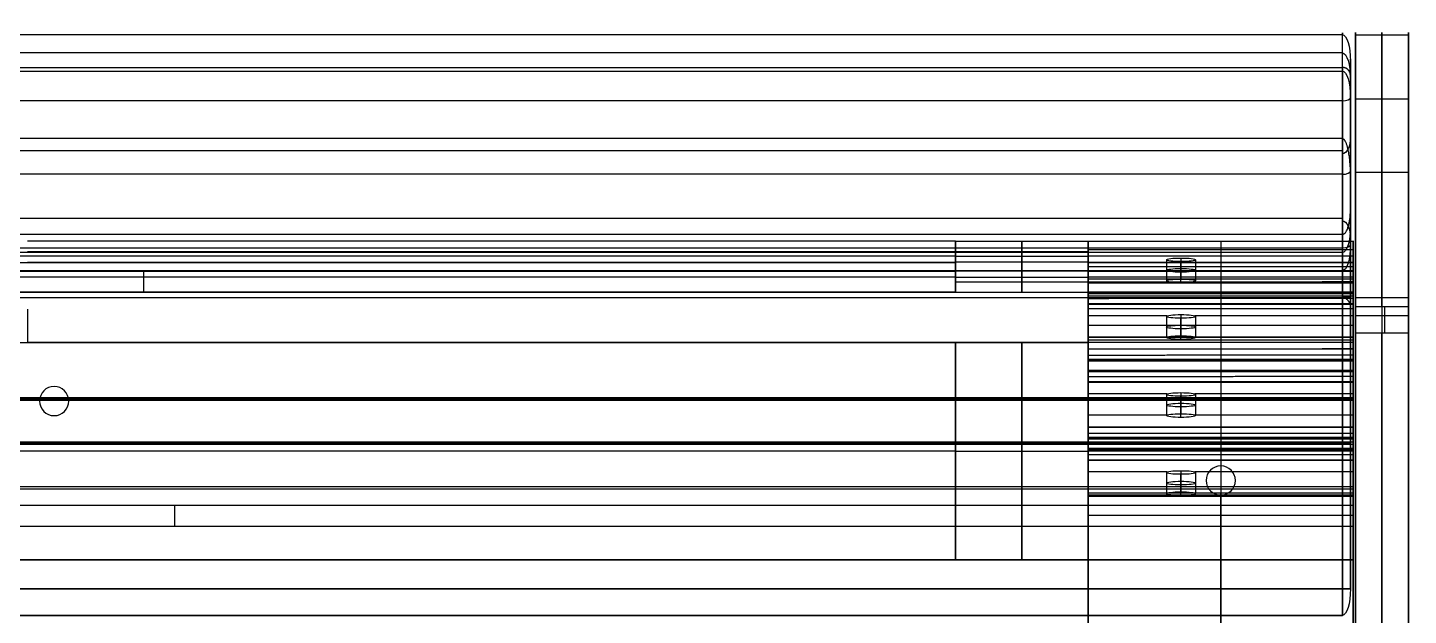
# Model space of a CAD drawing. Header units: millimetres. Extents: x -41 to 531, y -370 to 212.
# Drawn here: x 270.3 to 530.7, y 101 to 211.9 of the extents above; entities that cross this region are included whole.
import ezdxf

# ---------------------------------------------------------------- set-up
doc = ezdxf.new("R2010")
doc.units = ezdxf.units.MM
doc.header["$MEASUREMENT"] = 0
doc.layers.add('Domyślny', color=7, linetype='Continuous', true_color=0x000000)

# ---------------------------------------------------------------- blocks, each defined once
blk = doc.blocks.new('deska 2 siedziska awki Soft 02.412 SC')
at = {"layer": 'Domyślny'}
for p, q in [((5, 0), (1795, 0)), ((0, -73.03), (0, -5)), ((1800, -73.03), (1800, -5)), ((5, -32.5, -19), (1795, -32.5, -19)), ((5, -32.5, 19), (1795, -32.5, 19)), ((0, -43.46, 14), (0, -43.46, -14)), ((1800, -43.46, 14), (1800, -43.46, -14)), ((0, -58.03, 14), (0, -81.92, -8.3)), ((1800, -58.03, 14), (1800, -81.92, -8.3)), ((5, -60, -19), (1795, -60, -19)), ((5, -60, 19), (5, -90, -9)), ((5, -75, 5), (1795, -75, 5))]:
    blk.add_line(p, q, dxfattribs=at)
for centre, start, end in [((5, -5, -14), 90, 180), ((5, -5, 14), 90, 180), ((5, -5), 90, 180), ((1795, -5, 14), 360, 90), ((1795, -5), 0, 90), ((1795, -5, -14), 360, 90)]:
    blk.add_arc(centre, 5, start, end, dxfattribs=at)
at = {"layer": 'Domyślny', "extrusion": (1, 3.90799e-15, 5.32907e-15)}
blk.add_arc((-5, 14, 5), 5, 0, 90, dxfattribs=at)
at = {"layer": 'Domyślny', "extrusion": (1, 0, 0)}
for centre, radius, start, end in [((-5, 14, 1795), 5, 0, 90), ((-5, -14, 1795), 5, 270, 0), ((-60, 31, 1795), 50, 233.1301, 270)]:
    blk.add_arc(centre, radius, start, end, dxfattribs=at)
at = {"layer": 'Domyślny', "extrusion": (1, 9.59233e-15, -5.32907e-15)}
blk.add_arc((-5, -14, 5), 5, 270, 0, dxfattribs=at)
at = {"layer": 'Domyślny', "extrusion": (0, 1, 0)}
for centre, start, end in [((-5, -14, -5), 270, 360), ((-5, -14, -32.5), 270, 0), ((-5, 14, -32.5), 0, 90), ((-1795, -14, -32.5), 180, 270), ((-1795, 14, -32.5), 90, 180)]:
    blk.add_arc(centre, 5, start, end, dxfattribs=at)
at = {"layer": 'Domyślny', "extrusion": (-3.55271e-16, 1, 3.80829e-30)}
blk.add_arc((-5, 14, -5), 5, 0, 90, dxfattribs=at)
at = {"layer": 'Domyślny', "extrusion": (-7.10543e-16, 1, -3.23433e-29)}
blk.add_arc((-1795, -14, -5), 5, 180, 270, dxfattribs=at)
at = {"layer": 'Domyślny', "extrusion": (-5.32907e-16, 1, -1.77636e-16)}
blk.add_arc((-1795, 14, -5), 5, 90, 180, dxfattribs=at)
at = {"layer": 'Domyślny', "extrusion": (1, -3.01703e-15, -1.45143e-14)}
blk.add_arc((-60, 31), 45, 240.847, 270, dxfattribs=at)
at = {"layer": 'Domyślny', "extrusion": (-2.84217e-15, 1, -2.84217e-15)}
blk.add_arc((-5, -14, -60), 5, 270, 0, dxfattribs=at)
at = {"layer": 'Domyślny', "extrusion": (1, 6.91713e-15, 1.03597e-14)}
blk.add_arc((-60, 31, 5), 50, 233.1301, 270, dxfattribs=at)
at = {"layer": 'Domyślny', "extrusion": (-2.84217e-15, 1, 1.42109e-15)}
blk.add_arc((-1795, -14, -60), 5, 180, 270, dxfattribs=at)
at = {"layer": 'Domyślny', "extrusion": (1, 1.15438e-13, 4.04033e-13)}
blk.add_arc((-60, 31, 1800), 45, 240.847, 270, dxfattribs=at)
at = {"layer": 'Domyślny', "extrusion": (0, 0.731055, 0.682318)}
for centre, start, end in [((-5, 49.83, -50.7), 0, 90), ((-1795, 49.83, -50.7), 90, 180)]:
    blk.add_arc(centre, 5, start, end, dxfattribs=at)
at = {"layer": 'Domyślny'}
for points in [[(5, 0, 14), (5, 0), (5, 0, -14)], [(1795, 0, 14), (900, 0, 14), (5, 0, 14)], [(5, 0, -14), (900, 0, -14), (1795, 0, -14)], [(1795, 0, -14), (1795, 0), (1795, 0, 14)], [(0, -60, -14), (0, -32.5, -14), (0, -5, -14)], [(0, -5, 14), (0, -31.51, 14), (0, -58.03, 14)], [(0, -5, -14), (0, -5), (0, -5, 14)], [(1795, -5, -19), (900, -5, -19), (5, -5, -19)], [(5, -5, -19), (5, -32.5, -19), (5, -60, -19)], [(5, -5, 19), (900, -5, 19), (1795, -5, 19)], [(5, -60, 19), (5, -32.5, 19), (5, -5, 19)], [(1795, -60, -19), (1795, -32.5, -19), (1795, -5, -19)], [(1795, -5, 19), (1795, -32.5, 19), (1795, -60, 19)], [(1800, -5, -14), (1800, -5), (1800, -5, 14)], [(1800, -5, 14), (1800, -31.51, 14), (1800, -58.03, 14)], [(1800, -60, -14), (1800, -32.5, -14), (1800, -5, -14)], [(5, -60, 19), (900, -60, 19), (1795, -60, 19)], [(5, -90, -9), (5, -75, 5), (5, -60, 19)], [(1795, -60, 19), (1795, -75, 5), (1795, -90, -9)], [(1795, -90, -9), (900, -90, -9), (5, -90, -9)]]:
    blk.add_open_spline(points, degree=2, dxfattribs=at)
for points, knots in [([(5, -60, 19), (4.73, -60, 19), (4.46, -59.99, 18.98), (4.07, -59.97, 18.92), (3.95, -59.96, 18.89), (3.71, -59.93, 18.83), (3.59, -59.92, 18.8), (3.26, -59.88, 18.69), (3.05, -59.85, 18.61), (2.68, -59.78, 18.43), (2.51, -59.74, 18.34), (2.19, -59.66, 18.14), (2.04, -59.62, 18.03), (1.77, -59.54, 17.82), (1.65, -59.49, 17.71), (1.41, -59.4, 17.49), (1.31, -59.36, 17.37), (1.11, -59.27, 17.15), (1.02, -59.22, 17.03), (0.77, -59.08, 16.68), (0.63, -58.99, 16.44), (0.39, -58.8, 15.96), (0.3, -58.71, 15.72), (0.15, -58.51, 15.23), (0.09, -58.42, 14.98), (0.02, -58.22, 14.49), (0, -58.13, 14.25), (0, -58.03, 14)], [-3.141593, -3.141593, -3.141593, -3.141593, -3.043631, -3.043631, -2.99465, -2.99465, -2.945669, -2.945669, -2.847502, -2.847502, -2.749335, -2.749335, -2.651095, -2.651095, -2.552855, -2.552855, -2.454641, -2.454641, -2.356427, -2.356427, -2.160019, -2.160019, -1.963614, -1.963614, -1.7672, -1.7672, -1.570796, -1.570796, -1.570796, -1.570796]), ([(1795, -60, 19), (1795.27, -60, 19), (1795.54, -59.99, 18.98), (1795.93, -59.97, 18.92), (1796.05, -59.96, 18.89), (1796.29, -59.93, 18.83), (1796.41, -59.92, 18.8), (1796.74, -59.88, 18.69), (1796.95, -59.85, 18.61), (1797.32, -59.78, 18.43), (1797.49, -59.74, 18.34), (1797.81, -59.66, 18.14), (1797.96, -59.62, 18.03), (1798.23, -59.54, 17.82), (1798.35, -59.49, 17.71), (1798.59, -59.4, 17.49), (1798.69, -59.36, 17.37), (1798.89, -59.27, 17.15), (1798.98, -59.22, 17.03), (1799.23, -59.08, 16.68), (1799.37, -58.99, 16.44), (1799.61, -58.8, 15.96), (1799.7, -58.71, 15.72), (1799.85, -58.51, 15.23), (1799.91, -58.42, 14.98), (1799.98, -58.22, 14.49), (1800, -58.13, 14.25), (1800, -58.03, 14)], [0, 0, 0, 0, 0.097962, 0.097962, 0.146943, 0.146943, 0.195923, 0.195923, 0.294091, 0.294091, 0.392258, 0.392258, 0.490498, 0.490498, 0.588738, 0.588738, 0.686952, 0.686952, 0.785166, 0.785166, 0.981574, 0.981574, 1.177978, 1.177978, 1.374393, 1.374393, 1.570796, 1.570796, 1.570796, 1.570796]), ([(0, -81.92, -8.3), (0, -82.26, -8.34), (0.01, -82.6, -8.38), (0.06, -83.28, -8.46), (0.1, -83.62, -8.49), (0.21, -84.31, -8.56), (0.27, -84.65, -8.6), (0.44, -85.35, -8.66), (0.54, -85.69, -8.7), (0.73, -86.21, -8.74), (0.8, -86.39, -8.75), (0.95, -86.73, -8.78), (1.03, -86.91, -8.8), (1.2, -87.26, -8.82), (1.3, -87.43, -8.84), (1.51, -87.78, -8.86), (1.63, -87.95, -8.87), (1.82, -88.21, -8.89), (1.89, -88.3, -8.9), (2.03, -88.47, -8.91), (2.11, -88.56, -8.91), (2.27, -88.73, -8.93), (2.35, -88.82, -8.93), (2.54, -88.99, -8.94), (2.64, -89.07, -8.95), (2.85, -89.24, -8.96), (2.96, -89.33, -8.96), (3.16, -89.45, -8.97), (3.22, -89.49, -8.97), (3.37, -89.57, -8.98), (3.44, -89.61, -8.98), (3.61, -89.69, -8.98), (3.7, -89.73, -8.99), (3.89, -89.81, -8.99), (3.99, -89.84, -8.99), (4.17, -89.89, -8.99), (4.23, -89.91, -9), (4.36, -89.94, -9), (4.43, -89.95, -9), (4.58, -89.97, -9), (4.66, -89.98, -9), (4.83, -90, -9), (4.91, -90, -9), (5, -90, -9)], [-0.00001449, -0.00001449, -0.00001449, -0.00001449, 0.00128883, 0.00128883, 0.00259215, 0.00259215, 0.00389548, 0.00389548, 0.00519879, 0.00519879, 0.00585046, 0.00585046, 0.00650212, 0.00650212, 0.00715381, 0.00715381, 0.0078055, 0.0078055, 0.00813133, 0.00813133, 0.00845715, 0.00845715, 0.00878298, 0.00878298, 0.00910881, 0.00910881, 0.00943446, 0.00943446, 0.00959729, 0.00959729, 0.00976011, 0.00976011, 0.00992294, 0.00992294, 0.01008576, 0.01008576, 0.01016717, 0.01016717, 0.01024859, 0.01024859, 0.01033, 0.01033, 0.01041141, 0.01041141, 0.01041141, 0.01041141]), ([(1795, -90, -9), (1795.09, -90, -9), (1795.17, -90, -9), (1795.34, -89.98, -9), (1795.42, -89.97, -9), (1795.57, -89.95, -9), (1795.64, -89.94, -9), (1795.77, -89.91, -9), (1795.83, -89.89, -8.99), (1796.01, -89.84, -8.99), (1796.11, -89.81, -8.99), (1796.3, -89.73, -8.99), (1796.39, -89.69, -8.98), (1796.56, -89.61, -8.98), (1796.63, -89.57, -8.98), (1796.78, -89.49, -8.97), (1796.84, -89.45, -8.97), (1797.04, -89.33, -8.96), (1797.15, -89.24, -8.96), (1797.36, -89.07, -8.95), (1797.46, -88.99, -8.94), (1797.65, -88.82, -8.93), (1797.73, -88.73, -8.93), (1797.89, -88.56, -8.91), (1797.97, -88.47, -8.91), (1798.11, -88.3, -8.9), (1798.18, -88.21, -8.89), (1798.37, -87.95, -8.87), (1798.49, -87.78, -8.86), (1798.7, -87.43, -8.84), (1798.8, -87.26, -8.82), (1798.97, -86.91, -8.8), (1799.05, -86.73, -8.78), (1799.2, -86.39, -8.75), (1799.27, -86.21, -8.74), (1799.46, -85.69, -8.7), (1799.56, -85.35, -8.66), (1799.73, -84.65, -8.6), (1799.79, -84.31, -8.56), (1799.9, -83.62, -8.49), (1799.94, -83.28, -8.46), (1799.99, -82.6, -8.38), (1800, -82.26, -8.34), (1800, -81.92, -8.3)], [0, 0, 0, 0, 0.00008149, 0.00008149, 0.00016298, 0.00016298, 0.00024446, 0.00024446, 0.00032595, 0.00032595, 0.00048893, 0.00048893, 0.0006519, 0.0006519, 0.00081488, 0.00081488, 0.00097785, 0.00097785, 0.0013038, 0.0013038, 0.00162994, 0.00162994, 0.00195607, 0.00195607, 0.0022822, 0.0022822, 0.00260833, 0.00260833, 0.00326062, 0.00326062, 0.00391291, 0.00391291, 0.00456518, 0.00456518, 0.00521746, 0.00521746, 0.00652198, 0.00652198, 0.00782651, 0.00782651, 0.00913105, 0.00913105, 0.01043558, 0.01043558, 0.01043558, 0.01043558])]:
    blk.add_open_spline(points, degree=3, knots=knots, dxfattribs=at)

msp = doc.modelspace()

# ---------------------------------------------------------------- linework, layer by layer
at = {"layer": 'Domyślny'}
for p, q in [((520.67, -79.02, 37.84), (520.67, 188.2, 37.84)), ((530.67, -79.02, 37.84), (530.67, 188.2, 37.84)), ((270.29, 169.67, 210.99), (445.29, 169.67, 210.99)), ((445.29, 171.65, 210.74), (470.29, 171.65, 210.74)), ((445.29, 169.67, 210.99), (470.29, 169.67, 210.99)), ((470.29, 166.87, 214.19), (470.29, 171.49, 213.61)), ((470.29, 169.76, 216.44), (470.29, 169.08, 211.06)), ((495.29, 170.03, 216.65), (495.29, 158.85, 231.04)), ((520.29, 166.87, 214.19), (520.29, 171.49, 213.61)), ((520.29, 169.76, 216.44), (520.29, 169.08, 211.06)), ((520.29, 169.67, 210.99), (520.29, 169.63, 210.74)), ((520.29, 169.63, 210.74), (520.29, 164.01, 166)), ((445.29, 168.82, 188.25), (45.29, 168.82, 188.25)), ((445.29, 168.82, 188.25), (470.29, 168.82, 188.25)), ((470.29, 167.68, 211.24), (445.29, 167.68, 211.24)), ((520.29, 168.82, 188.25), (470.29, 168.82, 188.25)), ((470.29, 168.45, 215.42), (470.29, 157.27, 229.82)), ((485.04, 168.11, 182.62), (485.04, 164.14, 183.12)), ((487.79, 168.46, 185.35), (487.79, 164.49, 185.85)), ((487.79, 163.8, 180.39), (487.79, 167.77, 179.89)), ((490.54, 168.11, 182.62), (490.54, 164.14, 183.12)), ((495.29, 166.87, 214.19), (495.29, 155.69, 228.59)), ((520.29, 164.85, 188.75), (520.29, 168.82, 188.25)), ((445.29, 164.85, 188.75), (45.29, 164.85, 188.75)), ((470.29, 165.99, 165.75), (445.29, 165.99, 165.75)), ((445.29, 164.83, 188.5), (470.29, 164.83, 188.5)), ((470.29, 165.99, 165.75), (470.29, 161.96, 165.75)), ((470.29, 164.87, 156.82), (470.29, 160.84, 156.82)), ((520.29, 164.85, 188.75), (470.29, 164.85, 188.75)), ((520.29, 164.44, 223.84), (470.29, 164.44, 223.84)), ((470.29, 161.28, 221.39), (470.29, 164.44, 223.84)), ((495.29, 166, 165.75), (495.29, 161.97, 165.75)), ((520.29, 161.97, 165.75), (520.29, 166.01, 165.75)), ((520.29, 160.06, 222.97), (520.29, 165.67, 222.26)), ((520.29, 164.88, 156.82), (520.29, 160.85, 156.82)), ((445.29, 163.98, 165.75), (470.29, 163.98, 165.75)), ((470.29, 161.97, 165.75), (445.29, 161.97, 165.75)), ((470.29, 159.73, 147.89), (470.29, 163.76, 147.89)), ((470.29, 159.78, 147.89), (470.29, 163.76, 147.89)), ((495.29, 163.76, 147.89), (495.29, 159.73, 147.89)), ((495.29, 163.76, 147.89), (495.29, 159.78, 147.89)), ((520.29, 159.73, 147.89), (520.29, 163.76, 147.89)), ((520.29, 163.76, 147.89), (520.29, 159.78, 147.89)), ((520.29, 163.21, 225.42), (520.29, 162.51, 219.81)), ((520.29, 161.28, 221.39), (470.29, 161.28, 221.39)), ((270.29, 158.82, 231.02), (270.29, 152.53, 231.81)), ((470.29, 152.53, 231.81), (470.29, 158.82, 231.02)), ((470.29, 157.52, 98.28), (470.29, 153.53, 98.28)), ((485.04, 157.42, 97.51), (485.04, 153.44, 97.51)), ((487.79, 157.76, 100.24), (487.79, 153.78, 100.24)), ((487.79, 153.09, 94.78), (487.79, 157.08, 94.78)), ((490.54, 157.42, 97.51), (490.54, 153.44, 97.51)), ((520.29, 152.53, 231.81), (520.29, 158.82, 231.02)), ((520.29, 157.52, 98.28), (520.29, 153.53, 98.28)), ((470.29, 155.8, 233.44), (470.29, 155.25, 229.07)), ((520.29, 155.8, 233.44), (520.29, 155.25, 229.07)), ((220.29, 152.53, 234.14), (270.29, 152.53, 234.14)), ((220.29, 152.53, 230.14), (270.29, 152.53, 230.14)), ((270.29, 152.53, 232.14), (445.29, 152.53, 232.14)), ((445.29, 152.53, 234.14), (470.29, 152.53, 234.14)), ((470.29, 152.53, 230.14), (445.29, 152.53, 230.14)), ((445.29, 152.53, 232.14), (470.29, 152.53, 232.14)), ((470.29, 153.53, 234.07), (520.29, 153.53, 234.07)), ((470.29, 153.03, 230.11), (520.29, 153.03, 230.11)), ((470.29, 147.29, 48.68), (470.29, 151.28, 48.68)), ((470.29, 151.26, 48.68), (470.29, 147.23, 48.68)), ((495.29, 151.28, 48.68), (495.29, 147.29, 48.68)), ((495.29, 151.27, 48.68), (495.29, 147.24, 48.68)), ((520.29, 147.29, 48.68), (520.29, 151.28, 48.68)), ((520.29, 147.24, 48.68), (520.29, 151.28, 48.68)), ((470.29, 150.14, 39.75), (470.29, 146.11, 39.75)), ((470.29, 145, 30.82), (470.29, 149.03, 30.82)), ((470.29, 145.05, 30.82), (470.29, 149.03, 30.82)), ((495.29, 149.03, 30.82), (495.29, 145, 30.82)), ((495.29, 149.03, 30.82), (495.29, 145.05, 30.82)), ((520.29, 150.15, 39.75), (520.29, 146.12, 39.75)), ((520.29, 145, 30.82), (520.29, 149.03, 30.82)), ((520.29, 149.03, 30.82), (520.29, 145.05, 30.82)), ((520.29, 147.89, 230.14), (520.29, 116.09, 234.14)), ((275.29, 144.2, 230.14), (275.29, 144.2, 234.14)), ((272.54, 141.45, 230.14), (272.54, 141.45, 234.14)), ((278.04, 141.45, 230.14), (278.04, 141.45, 234.14)), ((470.29, 142.79, -18.79), (470.29, 138.8, -18.79)), ((470.29, 141.9, -194.05), (520.29, 141.9, -194.05)), ((485.04, 142.69, -19.57), (485.04, 138.71, -19.57)), ((487.79, 143.03, -16.84), (487.79, 139.05, -16.84)), ((487.79, 138.36, -22.29), (487.79, 142.35, -22.29)), ((490.54, 142.69, -19.57), (490.54, 138.71, -19.57)), ((520.29, 142.79, -18.79), (520.29, 138.8, -18.79)), ((520.29, 125.04, -191.93), (520.29, 141.9, -194.05)), ((275.29, 138.7, 234.14), (275.29, 138.7, 230.14)), ((275.29, 138.7, 230.14), (275.29, 138.7, 234.14)), ((470.29, 132.56, -68.4), (470.29, 136.55, -68.4)), ((470.29, 136.53, -68.4), (470.29, 132.5, -68.4)), ((470.29, 135.41, -77.33), (470.29, 131.38, -77.33)), ((495.29, 136.55, -68.4), (495.29, 132.56, -68.4)), ((495.29, 136.54, -68.4), (495.29, 132.51, -68.4)), ((520.29, 132.56, -68.4), (520.29, 136.55, -68.4)), ((520.29, 132.52, -68.4), (520.29, 136.55, -68.4)), ((520.29, 135.42, -77.33), (520.29, 131.39, -77.33)), ((470.29, 130.32, -86.26), (470.29, 134.3, -86.26)), ((470.29, 130.27, -86.26), (470.29, 134.3, -86.26)), ((520.29, 133.72, -191.01), (470.29, 133.72, -191.01)), ((520.29, 133.22, -194.98), (470.29, 133.22, -194.98)), ((495.29, 134.3, -86.26), (495.29, 130.32, -86.26)), ((495.29, 134.3, -86.26), (495.29, 130.27, -86.26)), ((520.29, 134.3, -86.26), (520.29, 130.32, -86.26)), ((520.29, 130.27, -86.26), (520.29, 134.3, -86.26)), ((520.29, 133.72, -191.01), (520.29, 133.22, -194.98)), ((445.29, 131.99, 234.14), (45.29, 131.99, 234.14)), ((445.29, 131.99, 230.14), (45.29, 131.99, 230.14)), ((445.29, 131.99, 230.14), (470.29, 131.99, 230.14)), ((445.29, 131.99, 234.14), (470.29, 131.99, 234.14)), ((520.29, 131.99, 234.14), (470.29, 131.99, 234.14)), ((520.29, 131.99, 230.14), (470.29, 131.99, 230.14)), ((520.29, 132.24, 234.14), (520.29, 131.74, 230.14)), ((470.29, 128.06, -135.87), (470.29, 124.07, -135.87)), ((485.04, 127.96, -136.64), (485.04, 123.98, -136.64)), ((487.79, 128.3, -133.91), (487.79, 124.32, -133.91)), ((487.79, 123.63, -139.37), (487.79, 127.62, -139.37)), ((490.54, 127.96, -136.64), (490.54, 123.98, -136.64)), ((495.29, 129.2, 230.14), (495.29, 129.2, 234.14)), ((495.29, 129.2, 230.14), (495.29, 129.2, 234.14)), ((495.29, 129.2, 230.14), (495.29, 129.2, 234.14)), ((520.29, 128.06, -135.87), (520.29, 124.07, -135.87)), ((492.54, 126.45, 230.14), (492.54, 126.45, 234.14)), ((498.04, 126.45, 230.14), (498.04, 126.45, 234.14)), ((520.29, 125.29, -189.95), (520.29, 118.41, -189.08)), ((520.29, 124.07, -135.89), (470.29, 124.07, -135.89)), ((470.29, 123.76, -138.39), (520.29, 123.76, -138.39)), ((520.29, 123.44, -140.89), (470.29, 123.44, -140.89)), ((495.29, 123.7, 234.14), (495.29, 123.7, 230.14)), ((470.29, 117.83, -185.48), (470.29, 121.82, -185.48)), ((495.29, 121.82, -185.48), (495.29, 117.83, -185.48)), ((520.29, 117.83, -185.48), (520.29, 121.82, -185.48)), ((520.29, 121.82, -185.48), (520.29, 120.95, -192.35)), ((445.29, 111.45, 232.14), (45.29, 111.45, 232.14)), ((470.29, 111.45, 230.14), (445.29, 111.45, 230.14)), ((470.29, 111.45, 234.14), (445.29, 111.45, 234.14)), ((445.29, 111.45, 232.14), (470.29, 111.45, 232.14)), ((520.29, 111.45, 232.14), (470.29, 111.45, 232.14))]:
    msp.add_line(p, q, dxfattribs=at)
at = {"layer": 'Domyślny', "extrusion": (1, 1.67167e-07, -2.1068e-13)}
msp.add_arc((163.71, 211.74, 470.29), 8, 352.8291, 37.8291, dxfattribs=at)
at = {"layer": 'Domyślny', "extrusion": (1, 1.67168e-07, 0)}
for centre, radius, start, end in [((163.71, 211.74, 495.29), 8, 352.8291, 37.8291), ((163.71, 211.74, 495.29), 4, 352.8291, 37.8291), ((152.53, 226.14, 470.29), 8, 37.8291, 90), ((152.53, 226.14, 495.29), 8, 37.8291, 90), ((152.53, 226.14, 520.29), 8, 37.8291, 90), ((152.53, 226.14, 495.29), 4, 37.8291, 90), ((125.78, -185.98, 520.29), 4, 172.8291, 262.8291)]:
    msp.add_arc(centre, radius, start, end, dxfattribs=at)
at = {"layer": 'Domyślny', "extrusion": (1, 1.67168e-07, 3.97047e-23)}
for radius in [8, 4]:
    msp.add_arc((163.71, 211.74, 520.29), radius, 352.8291, 37.8291, dxfattribs=at)
at = {"layer": 'Domyślny', "extrusion": (1, 1.67168e-07, 7.35484e-14)}
msp.add_arc((163.71, 211.74, 470.29), 4, 352.8291, 37.8291, dxfattribs=at)
at = {"layer": 'Domyślny', "extrusion": (-1.6586e-07, 0.992178, -0.124829)}
for centre, start, end in [((-487.79, 202.18, 144), 270, 90), ((-487.79, 202.18, 144), 90, 270), ((-487.79, 202.18, 142), 270, 90), ((-487.79, 202.18, 140), 270, 90), ((-487.79, 202.18, 142), 90, 270), ((-487.79, 202.18, 140), 90, 270), ((-487.79, 116.4, 144.02), 270, 90), ((-487.79, 116.4, 144.02), 90, 270), ((-487.79, 116.15, 142.04), 270, 90), ((-487.79, 115.9, 140.06), 270, 90), ((-487.79, 116.15, 142.04), 90, 270), ((-487.79, 115.9, 140.06), 90, 270), ((-487.79, -1.6, 144.02), 270, 90), ((-487.79, -1.85, 142.04), 270, 90), ((-487.79, -1.6, 144.02), 90, 270), ((-487.79, -1.85, 142.04), 90, 270), ((-487.79, -2.1, 140.06), 270, 90), ((-487.79, -2.1, 140.06), 90, 270), ((-487.79, -119.6, 144.02), 270, 90), ((-487.79, -119.6, 144.02), 90, 270), ((-487.79, -119.85, 142.04), 270, 90), ((-487.79, -119.85, 142.04), 90, 270), ((-487.79, -120.1, 140.06), 270, 90), ((-487.79, -120.1, 140.06), 90, 270)]:
    msp.add_arc(centre, 2.75, start, end, dxfattribs=at)
at = {"layer": 'Domyślny', "extrusion": (1, 1.6718e-07, 2.34688e-11)}
msp.add_arc((169.96, 165.25, 445.29), 8, 172.8291, 176.4216, dxfattribs=at)
at = {"layer": 'Domyślny', "extrusion": (1, 1.67213e-07, 1.9466e-11)}
msp.add_arc((169.96, 165.25, 470.29), 8, 172.8291, 176.4216, dxfattribs=at)
at = {"layer": 'Domyślny', "extrusion": (1, 1.67175e-07, -8.94062e-13)}
msp.add_arc((169.96, 165.25, 520.29), 8, 172.8291, 176.4216, dxfattribs=at)
at = {"layer": 'Domyślny', "extrusion": (1, 1.67168e-07, 7.38964e-13)}
msp.add_arc((152.53, 226.14, 470.29), 4, 37.8291, 90, dxfattribs=at)
at = {"layer": 'Domyślny', "extrusion": (1, 1.67168e-07, -2.11374e-19)}
msp.add_arc((152.53, 226.14, 520.29), 4, 37.8291, 90, dxfattribs=at)
at = {"layer": 'Domyślny'}
for centre, start, end in [((275.29, 141.45, 230.14), 90, 270), ((275.29, 141.45, 234.14), 90, 270), ((275.29, 141.45, 232.14), 90, 270), ((275.29, 141.45, 230.14), 270, 90), ((275.29, 141.45, 234.14), 270, 90), ((275.29, 141.45, 232.14), 270, 90), ((495.29, 126.45, 230.14), 90, 270), ((495.29, 126.45, 234.14), 90, 270), ((495.29, 126.45, 232.14), 90, 270), ((495.29, 126.45, 230.14), 270, 90), ((495.29, 126.45, 234.14), 270, 90), ((495.29, 126.45, 232.14), 270, 90)]:
    msp.add_arc(centre, 2.75, start, end, dxfattribs=at)
at = {"layer": 'Domyślny', "extrusion": (1, 1.67223e-07, 4.32179e-11)}
msp.add_arc((125.78, -185.98, 470.29), 4, 172.8291, 262.8291, dxfattribs=at)
at = {"layer": 'Domyślny', "extrusion": (1, 1.67195e-07, 2.16235e-11)}
msp.add_arc((125.78, -185.98, 470.29), 8, 176.4216, 262.8291, dxfattribs=at)
at = {"layer": 'Domyślny', "extrusion": (1, 1.67168e-07, 1.65436e-24)}
msp.add_arc((125.78, -185.98, 520.29), 8, 176.4216, 262.8291, dxfattribs=at)
at = {"layer": 'Domyślny'}
for points in [[(520.67, 210.6, 215.9), (520.67, 213.42, 238.29), (520.67, 198.49, 255.21), (520.67, 183.56, 272.14), (520.67, 160.99, 272.14)], [(525.67, 210.6, 215.9), (525.67, 213.42, 238.29), (525.67, 198.49, 255.21), (525.67, 183.56, 272.14), (525.67, 160.99, 272.14)], [(530.67, 210.6, 215.9), (530.67, 213.42, 238.29), (530.67, 198.49, 255.21), (530.67, 183.56, 272.14), (530.67, 160.99, 272.14)]]:
    msp.add_rational_spline(points, [1, 0.911455510043, 1, 0.911455510043, 1], degree=2, knots=[-1674.581219, -1674.581219, -1674.581219, -1632.182413, -1632.182413, -1589.783607, -1589.783607, -1589.783607], dxfattribs=at)
for points, degree in [([(520.67, 210.6, 215.9), (525.67, 210.6, 215.9), (530.67, 210.6, 215.9)], 2), ([(520.67, 159.27, -192.08), (520.67, 184.93, 11.91), (520.67, 210.6, 215.9)], 2), ([(525.67, 159.27, -192.08), (525.67, 184.93, 11.91), (525.67, 210.6, 215.9)], 2), ([(530.67, 159.27, -192.08), (530.67, 184.93, 11.91), (530.67, 210.6, 215.9)], 2), ([(520.67, 198.49, 255.21), (525.67, 198.49, 255.21), (530.67, 198.49, 255.21)], 2), ([(520.67, 184.66, 9.72), (525.67, 184.66, 9.72), (530.67, 184.66, 9.72)], 2), ([(445.29, 171.65, 210.74), (357.79, 171.65, 210.74), (270.29, 171.65, 210.74)], 2), ([(445.29, 171.65, 210.74), (357.79, 171.65, 210.74), (270.29, 171.65, 210.74)], 2), ([(445.29, 171.65, 210.74), (445.29, 169.67, 210.99), (445.29, 167.68, 211.24)], 2), ([(445.29, 167.62, 210.74), (445.29, 168.96, 210.74), (445.29, 170.31, 210.74), (445.29, 171.65, 210.74)], 3), ([(445.29, 171.65, 210.74), (445.29, 168.82, 188.25), (445.29, 165.99, 165.75)], 2), ([(445.29, 167.62, 210.74), (445.29, 168.96, 210.74), (445.29, 170.31, 210.74), (445.29, 171.65, 210.74)], 3), ([(445.29, 171.65, 210.74), (445.29, 169.67, 210.99), (445.29, 167.68, 211.24)], 2), ([(445.29, 165.99, 165.75), (445.29, 168.82, 188.25), (445.29, 171.65, 210.74)], 2), ([(445.29, 169.67, 210.99), (445.29, 166.82, 188.37), (445.29, 163.98, 165.75)], 2), ([(457.79, 167.68, 211.24), (457.79, 169.67, 210.99), (457.79, 171.65, 210.74)], 2), ([(457.79, 171.65, 210.74), (457.79, 168.82, 188.25), (457.79, 165.99, 165.75)], 2), ([(470.29, 171.65, 210.74), (495.29, 171.65, 210.74), (520.29, 171.65, 210.74)], 2), ([(470.29, 171.65, 210.74), (470.29, 169.67, 210.99), (470.29, 167.68, 211.24)], 2), ([(470.29, 167.62, 210.74), (470.29, 168.96, 210.74), (470.29, 170.31, 210.74), (470.29, 171.65, 210.74)], 3), ([(470.29, 171.65, 210.74), (495.29, 171.65, 210.74), (520.29, 171.65, 210.74)], 2), ([(470.29, 171.65, 210.74), (470.29, 168.82, 188.25), (470.29, 165.99, 165.75)], 2), ([(470.29, 167.62, 210.74), (470.29, 168.96, 210.74), (470.29, 170.31, 210.74), (470.29, 171.65, 210.74)], 3), ([(470.29, 171.65, 210.74), (470.29, 169.67, 210.99), (470.29, 167.68, 211.24)], 2), ([(470.29, 165.99, 165.75), (470.29, 168.82, 188.25), (470.29, 171.65, 210.74)], 2), ([(470.29, 170.03, 216.65), (495.29, 170.03, 216.65), (520.29, 170.03, 216.65)], 2), ([(470.29, 170.03, 216.65), (470.29, 168.45, 215.42), (470.29, 166.87, 214.19)], 2), ([(470.29, 170.03, 216.65), (470.29, 164.44, 223.84), (470.29, 158.85, 231.04)], 2), ([(470.29, 169.67, 210.99), (470.29, 166.82, 188.37), (470.29, 163.98, 165.75)], 2), ([(520.29, 171.65, 210.74), (520.29, 169.67, 210.99), (520.29, 167.68, 211.24)], 2), ([(520.29, 167.62, 210.74), (520.29, 168.96, 210.74), (520.29, 170.31, 210.74), (520.29, 171.65, 210.74)], 3), ([(520.29, 171.65, 210.74), (520.29, 168.82, 188.25), (520.29, 165.99, 165.75)], 2), ([(520.29, 167.62, 210.74), (520.29, 168.96, 210.74), (520.29, 170.31, 210.74), (520.29, 171.65, 210.74)], 3), ([(520.29, 170.03, 216.65), (520.29, 164.44, 223.84), (520.29, 158.85, 231.04)], 2), ([(520.29, 170.03, 216.65), (520.29, 168.45, 215.42), (520.29, 166.87, 214.19)], 2), ([(45.29, 167.62, 210.74), (245.29, 167.62, 210.74), (445.29, 167.62, 210.74)], 2), ([(45.29, 167.62, 210.74), (245.29, 167.62, 210.74), (445.29, 167.62, 210.74)], 2), ([(270.29, 167.68, 211.24), (357.79, 167.68, 211.24), (445.29, 167.68, 211.24)], 2), ([(445.29, 168.82, 188.25), (445.29, 166.82, 188.37), (445.29, 164.83, 188.5)], 2), ([(445.29, 167.68, 211.24), (445.29, 167.65, 210.99), (445.29, 167.62, 210.74)], 2), ([(445.29, 167.68, 211.24), (445.29, 164.83, 188.5), (445.29, 161.97, 165.75)], 2), ([(445.29, 167.62, 210.74), (445.29, 164.82, 188.5), (445.29, 162.02, 166.25)], 2), ([(457.79, 161.97, 165.75), (457.79, 164.83, 188.5), (457.79, 167.68, 211.24)], 2), ([(470.29, 168.82, 188.25), (470.29, 166.82, 188.37), (470.29, 164.83, 188.5)], 2), ([(470.29, 167.68, 211.24), (495.29, 167.68, 211.24), (520.29, 167.68, 211.24)], 2), ([(470.29, 167.68, 211.24), (470.29, 167.65, 210.99), (470.29, 167.62, 210.74)], 2), ([(470.29, 167.68, 211.24), (470.29, 164.83, 188.5), (470.29, 161.97, 165.75)], 2), ([(470.29, 167.62, 210.74), (495.29, 167.62, 210.74), (520.29, 167.62, 210.74)], 2), ([(470.29, 167.62, 210.74), (495.29, 167.62, 210.74), (520.29, 167.62, 210.74)], 2), ([(470.29, 167.62, 210.74), (470.29, 164.82, 188.5), (470.29, 162.02, 166.25)], 2), ([(470.29, 166.87, 214.19), (495.29, 166.87, 214.19), (520.29, 166.87, 214.19)], 2), ([(470.29, 166.87, 214.19), (470.29, 161.28, 221.39), (470.29, 155.69, 228.59)], 2), ([(520.29, 167.68, 211.24), (520.29, 167.65, 210.99), (520.29, 167.62, 210.74)], 2), ([(520.29, 167.62, 210.74), (520.29, 164.82, 188.5), (520.29, 162.02, 166.25)], 2), ([(520.29, 166.87, 214.19), (520.29, 161.28, 221.39), (520.29, 155.69, 228.59)], 2), ([(45.29, 165.99, 165.75), (245.29, 165.99, 165.75), (445.29, 165.99, 165.75)], 2), ([(292.14, 165.99, 165.75), (292.14, 163.98, 165.75), (292.14, 161.97, 165.75)], 2), ([(445.29, 161.97, 165.75), (445.29, 163.31, 165.75), (445.29, 164.65, 165.75), (445.29, 165.99, 165.75)], 3), ([(445.29, 161.97, 165.75), (445.29, 163.98, 165.75), (445.29, 165.99, 165.75)], 2), ([(457.79, 165.99, 165.75), (457.79, 163.98, 165.75), (457.79, 161.97, 165.75)], 2), ([(520.29, 166.01, 165.75), (495.29, 166, 165.75), (470.29, 165.99, 165.75)], 2), ([(470.29, 165.99, 165.75), (495.29, 165.99, 165.75), (520.29, 165.99, 165.75)], 2), ([(470.29, 161.97, 165.75), (470.29, 163.31, 165.75), (470.29, 164.65, 165.75), (470.29, 165.99, 165.75)], 3), ([(470.29, 165.99, 165.75), (470.29, 164.87, 156.82), (470.29, 163.76, 147.89)], 2), ([(470.29, 161.97, 165.75), (470.29, 163.98, 165.75), (470.29, 165.99, 165.75)], 2), ([(470.29, 164.87, 156.82), (495.29, 164.88, 156.82), (520.29, 164.88, 156.82)], 2), ([(495.29, 166, 165.75), (495.29, 164.88, 156.82), (495.29, 163.76, 147.89)], 2), ([(520.29, 163.76, 147.89), (520.29, 164.88, 156.82), (520.29, 166.01, 165.75)], 2), ([(520.29, 165.99, 165.75), (520.29, 164.01, 166), (520.29, 162.02, 166.25)], 2), ([(520.29, 165.99, 165.75), (520.29, 164.65, 165.75), (520.29, 163.31, 165.75), (520.29, 161.97, 165.75)], 3), ([(445.29, 162.02, 166.25), (245.29, 162.02, 166.25), (45.29, 162.02, 166.25)], 2), ([(445.29, 161.97, 165.75), (245.29, 161.97, 165.75), (45.29, 161.97, 165.75)], 2), ([(470.29, 163.97, 165.75), (495.29, 163.98, 165.75), (520.29, 163.99, 165.75)], 2), ([(470.29, 161.74, 147.89), (470.29, 162.86, 156.82), (470.29, 163.97, 165.75)], 2), ([(470.29, 163.76, 147.89), (495.29, 163.76, 147.89), (520.29, 163.76, 147.89)], 2), ([(520.29, 163.76, 147.89), (495.29, 163.76, 147.89), (470.29, 163.76, 147.89)], 2), ([(470.29, 163.76, 147.89), (470.29, 157.52, 98.28), (470.29, 151.28, 48.68)], 2), ([(520.29, 162.02, 166.25), (495.29, 162.02, 166.25), (470.29, 162.02, 166.25)], 2), ([(520.29, 161.97, 165.75), (495.29, 161.97, 165.75), (470.29, 161.97, 165.75)], 2), ([(520.29, 161.97, 165.75), (495.29, 161.97, 165.75), (470.29, 161.96, 165.75)], 2), ([(470.29, 161.96, 165.75), (470.29, 160.84, 156.82), (470.29, 159.73, 147.89)], 2), ([(470.29, 161.77, 147.89), (495.29, 161.77, 147.89), (520.29, 161.77, 147.89)], 2), ([(470.29, 149.28, 48.68), (470.29, 155.53, 98.28), (470.29, 161.77, 147.89)], 2), ([(520.29, 161.74, 147.89), (495.29, 161.74, 147.89), (470.29, 161.74, 147.89)], 2), ([(495.29, 163.76, 147.89), (495.29, 157.52, 98.28), (495.29, 151.28, 48.68)], 2), ([(495.29, 161.97, 165.75), (495.29, 160.85, 156.82), (495.29, 159.73, 147.89)], 2), ([(520.29, 163.99, 165.75), (520.29, 162.87, 156.82), (520.29, 161.74, 147.89)], 2), ([(520.29, 151.28, 48.68), (520.29, 157.52, 98.28), (520.29, 163.76, 147.89)], 2), ([(520.29, 159.73, 147.89), (520.29, 160.85, 156.82), (520.29, 161.97, 165.75)], 2), ([(520.29, 161.77, 147.89), (520.29, 155.53, 98.28), (520.29, 149.28, 48.68)], 2), ([(470.29, 160.84, 156.82), (495.29, 160.85, 156.82), (520.29, 160.85, 156.82)], 2), ([(520.29, 159.78, 147.89), (495.29, 159.78, 147.89), (470.29, 159.78, 147.89)], 2), ([(470.29, 159.78, 147.89), (470.29, 153.53, 98.28), (470.29, 147.29, 48.68)], 2), ([(470.29, 159.73, 147.89), (495.29, 159.73, 147.89), (520.29, 159.73, 147.89)], 2), ([(520.29, 158.85, 231.04), (495.29, 158.85, 231.04), (470.29, 158.85, 231.04)], 2), ([(470.29, 155.69, 228.59), (470.29, 157.27, 229.82), (470.29, 158.85, 231.04)], 2), ([(495.29, 159.78, 147.89), (495.29, 153.53, 98.28), (495.29, 147.29, 48.68)], 2), ([(520.29, 147.29, 48.68), (520.29, 153.53, 98.28), (520.29, 159.78, 147.89)], 2), ([(520.29, 155.69, 228.59), (520.29, 157.27, 229.82), (520.29, 158.85, 231.04)], 2), ([(520.67, 160.99, 272.14), (525.67, 160.99, 272.14), (530.67, 160.99, 272.14)], 2), ([(520.67, 160.99, 272.14), (520.67, 40.99, 272.14), (520.67, -79.02, 272.14)], 2), ([(520.67, 159.27, -192.08), (525.67, 159.27, -192.08), (530.67, 159.27, -192.08)], 2), ([(525.67, 160.99, 272.14), (525.67, 40.99, 272.14), (525.67, -79.02, 272.14)], 2), ([(530.67, 160.99, 272.14), (530.67, 40.99, 272.14), (530.67, -79.02, 272.14)], 2), ([(485.15, 157.52, 98.28), (477.72, 157.52, 98.28), (470.29, 157.52, 98.28)], 2), ([(520.29, 157.52, 98.28), (505.36, 157.52, 98.28), (490.43, 157.52, 98.28)], 2), ([(520.67, 157.62, -195.21), (525.67, 157.62, -195.21), (530.67, 157.62, -195.21)], 2), ([(520.29, 155.69, 228.59), (495.29, 155.69, 228.59), (470.29, 155.69, 228.59)], 2), ([(520.67, 154.31, -196.46), (525.67, 154.31, -196.46), (530.67, 154.31, -196.46)], 2), ([(520.67, -79.02, -196.46), (520.67, 37.65, -196.46), (520.67, 154.31, -196.46)], 2), ([(525.67, -79.02, -196.46), (525.67, 37.65, -196.46), (525.67, 154.31, -196.46)], 2), ([(530.67, -79.02, -196.46), (530.67, 37.65, -196.46), (530.67, 154.31, -196.46)], 2), ([(270.29, 152.53, 230.14), (270.29, 152.53, 232.14), (270.29, 152.53, 234.14)], 2), ([(445.29, 152.53, 234.14), (357.79, 152.53, 234.14), (270.29, 152.53, 234.14)], 2), ([(445.29, 152.53, 230.14), (357.79, 152.53, 230.14), (270.29, 152.53, 230.14)], 2), ([(445.29, 152.53, 234.14), (445.29, 152.53, 232.14), (445.29, 152.53, 230.14)], 2), ([(445.29, 111.45, 234.14), (445.29, 131.99, 234.14), (445.29, 152.53, 234.14)], 2), ([(445.29, 111.45, 230.14), (445.29, 131.99, 230.14), (445.29, 152.53, 230.14)], 2), ([(445.29, 152.53, 234.14), (445.29, 152.53, 232.14), (445.29, 152.53, 230.14)], 2), ([(445.29, 152.53, 230.14), (445.29, 131.99, 230.14), (445.29, 111.45, 230.14)], 2), ([(445.29, 111.45, 234.14), (445.29, 131.99, 234.14), (445.29, 152.53, 234.14)], 2), ([(445.29, 152.53, 232.14), (445.29, 131.99, 232.14), (445.29, 111.45, 232.14)], 2), ([(457.79, 152.53, 230.14), (457.79, 152.53, 232.14), (457.79, 152.53, 234.14)], 2), ([(457.79, 111.45, 230.14), (457.79, 131.99, 230.14), (457.79, 152.53, 230.14)], 2), ([(457.79, 152.53, 234.14), (457.79, 131.99, 234.14), (457.79, 111.45, 234.14)], 2), ([(485.15, 153.53, 98.28), (477.72, 153.53, 98.28), (470.29, 153.53, 98.28)], 2), ([(520.29, 152.53, 234.14), (495.29, 152.53, 234.14), (470.29, 152.53, 234.14)], 2), ([(520.29, 152.53, 230.14), (495.29, 152.53, 230.14), (470.29, 152.53, 230.14)], 2), ([(470.29, 152.53, 234.14), (470.29, 152.53, 232.14), (470.29, 152.53, 230.14)], 2), ([(470.29, 111.45, 234.14), (470.29, 131.99, 234.14), (470.29, 152.53, 234.14)], 2), ([(470.29, 111.45, 230.14), (470.29, 131.99, 230.14), (470.29, 152.53, 230.14)], 2), ([(470.29, 152.53, 234.14), (470.29, 152.53, 232.14), (470.29, 152.53, 230.14)], 2), ([(470.29, 152.53, 230.14), (470.29, 131.99, 230.14), (470.29, 111.45, 230.14)], 2), ([(470.29, 111.45, 234.14), (470.29, 131.99, 234.14), (470.29, 152.53, 234.14)], 2), ([(470.29, 152.53, 232.14), (470.29, 131.99, 232.14), (470.29, 111.45, 232.14)], 2), ([(470.29, 151.28, 48.68), (495.29, 151.28, 48.68), (520.29, 151.28, 48.68)], 2), ([(520.29, 151.28, 48.68), (495.29, 151.27, 48.68), (470.29, 151.26, 48.68)], 2), ([(470.29, 151.26, 48.68), (470.29, 150.14, 39.75), (470.29, 149.03, 30.82)], 2), ([(520.29, 153.53, 98.28), (505.36, 153.53, 98.28), (490.43, 153.53, 98.28)], 2), ([(495.29, 151.27, 48.68), (495.29, 150.15, 39.75), (495.29, 149.03, 30.82)], 2), ([(520.29, 111.45, 234.14), (520.29, 131.99, 234.14), (520.29, 152.53, 234.14)], 2), ([(520.29, 111.45, 230.14), (520.29, 131.99, 230.14), (520.29, 152.53, 230.14)], 2), ([(520.29, 152.53, 230.14), (520.29, 152.53, 232.14), (520.29, 152.53, 234.14)], 2), ([(520.29, 149.03, 30.82), (520.29, 150.15, 39.75), (520.29, 151.28, 48.68)], 2), ([(470.29, 150.14, 39.75), (495.29, 150.15, 39.75), (520.29, 150.15, 39.75)], 2), ([(520.29, 149.28, 48.68), (495.29, 149.28, 48.68), (470.29, 149.28, 48.68)], 2), ([(470.29, 149.24, 48.68), (495.29, 149.25, 48.68), (520.29, 149.26, 48.68)], 2), ([(470.29, 147.01, 30.82), (470.29, 148.13, 39.75), (470.29, 149.24, 48.68)], 2), ([(470.29, 149.03, 30.82), (495.29, 149.03, 30.82), (520.29, 149.03, 30.82)], 2), ([(520.29, 149.03, 30.82), (495.29, 149.03, 30.82), (470.29, 149.03, 30.82)], 2), ([(470.29, 149.03, 30.82), (470.29, 142.79, -18.79), (470.29, 136.55, -68.4)], 2), ([(495.29, 149.03, 30.82), (495.29, 142.79, -18.79), (495.29, 136.55, -68.4)], 2), ([(520.29, 149.26, 48.68), (520.29, 148.14, 39.75), (520.29, 147.01, 30.82)], 2), ([(520.29, 136.55, -68.4), (520.29, 142.79, -18.79), (520.29, 149.03, 30.82)], 2), ([(470.29, 147.29, 48.68), (495.29, 147.29, 48.68), (520.29, 147.29, 48.68)], 2), ([(520.29, 147.24, 48.68), (495.29, 147.24, 48.68), (470.29, 147.23, 48.68)], 2), ([(470.29, 147.23, 48.68), (470.29, 146.11, 39.75), (470.29, 145, 30.82)], 2), ([(470.29, 147.04, 30.82), (495.29, 147.04, 30.82), (520.29, 147.04, 30.82)], 2), ([(470.29, 134.55, -68.4), (470.29, 140.8, -18.79), (470.29, 147.04, 30.82)], 2), ([(520.29, 147.01, 30.82), (495.29, 147.01, 30.82), (470.29, 147.01, 30.82)], 2), ([(470.29, 146.11, 39.75), (495.29, 146.12, 39.75), (520.29, 146.12, 39.75)], 2), ([(495.29, 147.24, 48.68), (495.29, 146.12, 39.75), (495.29, 145, 30.82)], 2), ([(520.29, 145, 30.82), (520.29, 146.12, 39.75), (520.29, 147.24, 48.68)], 2), ([(520.29, 147.04, 30.82), (520.29, 140.8, -18.79), (520.29, 134.55, -68.4)], 2), ([(520.29, 145.05, 30.82), (495.29, 145.05, 30.82), (470.29, 145.05, 30.82)], 2), ([(470.29, 145.05, 30.82), (470.29, 138.8, -18.79), (470.29, 132.56, -68.4)], 2), ([(470.29, 145, 30.82), (495.29, 145, 30.82), (520.29, 145, 30.82)], 2), ([(495.29, 145.05, 30.82), (495.29, 138.8, -18.79), (495.29, 132.56, -68.4)], 2), ([(520.29, 132.56, -68.4), (520.29, 138.8, -18.79), (520.29, 145.05, 30.82)], 2), ([(20.29, 142.15, -192.07), (245.29, 142.15, -192.07), (470.29, 142.15, -192.07)], 2), ([(20.29, 141.9, -194.05), (245.29, 141.9, -194.05), (470.29, 141.9, -194.05)], 2), ([(20.29, 141.65, -196.04), (245.29, 141.65, -196.04), (470.29, 141.65, -196.04)], 2), ([(485.15, 142.79, -18.79), (477.72, 142.79, -18.79), (470.29, 142.79, -18.79)], 2), ([(470.29, 141.65, -196.04), (470.29, 141.9, -194.05), (470.29, 142.15, -192.07)], 2), ([(470.29, 142.15, -192.07), (495.29, 142.15, -192.07), (520.29, 142.15, -192.07)], 2), ([(470.29, 142.15, -192.07), (470.29, 133.72, -191.01), (470.29, 125.29, -189.95)], 2), ([(470.29, 142.15, -192.07), (470.29, 133.72, -191.01), (470.29, 125.29, -189.95)], 2), ([(470.29, 141.65, -196.04), (470.29, 141.9, -194.05), (470.29, 142.15, -192.07)], 2), ([(470.29, 141.65, -196.04), (495.29, 141.65, -196.04), (520.29, 141.65, -196.04)], 2), ([(470.29, 141.65, -196.04), (470.29, 133.22, -194.98), (470.29, 124.79, -193.92)], 2), ([(470.29, 141.65, -196.04), (470.29, 133.22, -194.98), (470.29, 124.79, -193.92)], 2), ([(520.29, 142.79, -18.79), (505.36, 142.79, -18.79), (490.43, 142.79, -18.79)], 2), ([(520.29, 142.15, -192.07), (520.29, 133.72, -191.01), (520.29, 125.29, -189.95)], 2), ([(520.29, 141.65, -196.04), (520.29, 141.9, -194.05), (520.29, 142.15, -192.07)], 2), ([(520.29, 141.65, -196.04), (520.29, 133.22, -194.98), (520.29, 124.79, -193.92)], 2), ([(485.15, 138.8, -18.79), (477.72, 138.8, -18.79), (470.29, 138.8, -18.79)], 2), ([(520.29, 138.8, -18.79), (505.36, 138.8, -18.79), (490.43, 138.8, -18.79)], 2), ([(470.29, 136.55, -68.4), (495.29, 136.55, -68.4), (520.29, 136.55, -68.4)], 2), ([(520.29, 136.55, -68.4), (495.29, 136.54, -68.4), (470.29, 136.53, -68.4)], 2), ([(470.29, 136.53, -68.4), (470.29, 135.41, -77.33), (470.29, 134.3, -86.26)], 2), ([(470.29, 135.41, -77.33), (495.29, 135.42, -77.33), (520.29, 135.42, -77.33)], 2), ([(495.29, 136.54, -68.4), (495.29, 135.42, -77.33), (495.29, 134.3, -86.26)], 2), ([(520.29, 134.3, -86.26), (520.29, 135.42, -77.33), (520.29, 136.55, -68.4)], 2), ([(470.29, 133.72, -191.01), (245.29, 133.72, -191.01), (20.29, 133.72, -191.01)], 2), ([(470.29, 133.22, -194.98), (245.29, 133.22, -194.98), (20.29, 133.22, -194.98)], 2), ([(520.29, 134.55, -68.4), (495.29, 134.55, -68.4), (470.29, 134.55, -68.4)], 2), ([(470.29, 134.51, -68.4), (495.29, 134.52, -68.4), (520.29, 134.53, -68.4)], 2), ([(470.29, 132.28, -86.26), (470.29, 133.4, -77.33), (470.29, 134.51, -68.4)], 2), ([(520.29, 134.3, -86.26), (495.29, 134.3, -86.26), (470.29, 134.3, -86.26)], 2), ([(470.29, 134.3, -86.26), (470.29, 128.06, -135.87), (470.29, 121.82, -185.48)], 2), ([(470.29, 134.3, -86.26), (495.29, 134.3, -86.26), (520.29, 134.3, -86.26)], 2), ([(495.29, 134.3, -86.26), (495.29, 128.06, -135.87), (495.29, 121.82, -185.48)], 2), ([(520.29, 134.53, -68.4), (520.29, 133.41, -77.33), (520.29, 132.28, -86.26)], 2), ([(520.29, 121.82, -185.48), (520.29, 128.06, -135.87), (520.29, 134.3, -86.26)], 2), ([(445.29, 131.99, 234.14), (445.29, 131.99, 232.14), (445.29, 131.99, 230.14)], 2), ([(470.29, 132.56, -68.4), (495.29, 132.56, -68.4), (520.29, 132.56, -68.4)], 2), ([(520.29, 132.52, -68.4), (495.29, 132.51, -68.4), (470.29, 132.5, -68.4)], 2), ([(470.29, 132.5, -68.4), (470.29, 131.38, -77.33), (470.29, 130.27, -86.26)], 2), ([(470.29, 132.31, -86.26), (495.29, 132.31, -86.26), (520.29, 132.31, -86.26)], 2), ([(470.29, 119.82, -185.48), (470.29, 126.07, -135.87), (470.29, 132.31, -86.26)], 2), ([(520.29, 132.28, -86.26), (495.29, 132.28, -86.26), (470.29, 132.28, -86.26)], 2), ([(470.29, 131.99, 234.14), (470.29, 131.99, 232.14), (470.29, 131.99, 230.14)], 2), ([(470.29, 131.38, -77.33), (495.29, 131.39, -77.33), (520.29, 131.39, -77.33)], 2), ([(520.29, 130.32, -86.26), (495.29, 130.32, -86.26), (470.29, 130.32, -86.26)], 2), ([(470.29, 130.32, -86.26), (470.29, 124.07, -135.87), (470.29, 117.83, -185.48)], 2), ([(470.29, 130.27, -86.26), (495.29, 130.27, -86.26), (520.29, 130.27, -86.26)], 2), ([(495.29, 132.51, -68.4), (495.29, 131.39, -77.33), (495.29, 130.27, -86.26)], 2), ([(495.29, 130.32, -86.26), (495.29, 124.07, -135.87), (495.29, 117.83, -185.48)], 2), ([(520.29, 130.27, -86.26), (520.29, 131.39, -77.33), (520.29, 132.52, -68.4)], 2), ([(520.29, 132.31, -86.26), (520.29, 126.07, -135.87), (520.29, 119.82, -185.48)], 2), ([(520.29, 117.83, -185.48), (520.29, 124.07, -135.87), (520.29, 130.32, -86.26)], 2), ([(485.15, 128.06, -135.87), (477.72, 128.06, -135.87), (470.29, 128.06, -135.87)], 2), ([(520.29, 128.06, -135.87), (505.36, 128.06, -135.87), (490.43, 128.06, -135.87)], 2), ([(470.29, 125.29, -189.95), (245.29, 125.29, -189.95), (20.29, 125.29, -189.95)], 2), ([(520.29, 125.29, -189.95), (495.29, 125.29, -189.95), (470.29, 125.29, -189.95)], 2), ([(520.29, 124.79, -193.92), (520.29, 125.04, -191.93), (520.29, 125.29, -189.95)], 2), ([(470.29, 124.79, -193.92), (245.29, 124.79, -193.92), (20.29, 124.79, -193.92)], 2), ([(520.29, 124.79, -193.92), (495.29, 124.79, -193.92), (470.29, 124.79, -193.92)], 2), ([(470.29, -282.1, -135.89), (470.29, -79.02, -135.89), (470.29, 124.07, -135.89)], 2), ([(470.29, 124.07, -135.89), (470.29, 123.76, -138.39), (470.29, 123.44, -140.89)], 2), ([(485.15, 124.07, -135.87), (477.72, 124.07, -135.87), (470.29, 124.07, -135.87)], 2), ([(470.29, -281.79, -138.39), (470.29, -79.02, -138.39), (470.29, 123.76, -138.39)], 2), ([(470.29, 123.44, -140.89), (470.29, -79.02, -140.89), (470.29, -281.48, -140.89)], 2), ([(520.29, 124.07, -135.87), (505.36, 124.07, -135.87), (490.43, 124.07, -135.87)], 2), ([(495.29, 124.07, -135.89), (495.29, -79.02, -135.89), (495.29, -282.1, -135.89)], 2), ([(495.29, 123.44, -140.89), (495.29, 123.76, -138.39), (495.29, 124.07, -135.89)], 2), ([(495.29, -281.48, -140.89), (495.29, -79.02, -140.89), (495.29, 123.44, -140.89)], 2), ([(520.29, -282.1, -135.89), (520.29, -79.02, -135.89), (520.29, 124.07, -135.89)], 2), ([(520.29, 124.07, -135.89), (520.29, 123.76, -138.39), (520.29, 123.44, -140.89)], 2), ([(520.29, -281.79, -138.39), (520.29, -79.02, -138.39), (520.29, 123.76, -138.39)], 2), ([(520.29, 123.44, -140.89), (520.29, -79.02, -140.89), (520.29, -281.48, -140.89)], 2), ([(20.29, 121.82, -185.48), (245.29, 121.82, -185.48), (470.29, 121.82, -185.48)], 2), ([(297.99, 121.82, -185.48), (297.99, 119.81, -185.48), (297.99, 117.8, -185.48)], 2), ([(470.29, 121.82, -185.48), (495.29, 121.82, -185.48), (520.29, 121.82, -185.48)], 2), ([(470.29, 121.82, -185.48), (495.29, 121.82, -185.48), (520.29, 121.82, -185.48)], 2), ([(470.29, 117.8, -185.48), (470.29, 119.14, -185.48), (470.29, 120.48, -185.48), (470.29, 121.82, -185.48)], 3), ([(470.29, 117.8, -185.48), (470.29, 119.14, -185.48), (470.29, 120.48, -185.48), (470.29, 121.82, -185.48)], 3), ([(520.29, 119.82, -185.48), (495.29, 119.82, -185.48), (470.29, 119.82, -185.48)], 2), ([(520.29, 121.82, -185.48), (520.29, 120.48, -185.48), (520.29, 119.14, -185.48), (520.29, 117.8, -185.48)], 3), ([(470.29, 117.8, -185.48), (245.29, 117.8, -185.48), (20.29, 117.8, -185.48)], 2), ([(470.29, 117.83, -185.48), (495.29, 117.83, -185.48), (520.29, 117.83, -185.48)], 2), ([(520.29, 117.8, -185.48), (495.29, 117.8, -185.48), (470.29, 117.8, -185.48)], 2), ([(45.29, 111.45, 234.14), (245.29, 111.45, 234.14), (445.29, 111.45, 234.14)], 2), ([(45.29, 111.45, 230.14), (245.29, 111.45, 230.14), (445.29, 111.45, 230.14)], 2), ([(445.29, 111.45, 230.14), (445.29, 111.45, 232.14), (445.29, 111.45, 234.14)], 2), ([(445.29, 111.45, 230.14), (445.29, 111.45, 232.14), (445.29, 111.45, 234.14)], 2), ([(457.79, 111.45, 234.14), (457.79, 111.45, 232.14), (457.79, 111.45, 230.14)], 2), ([(470.29, 111.45, 230.14), (470.29, 111.45, 232.14), (470.29, 111.45, 234.14)], 2), ([(470.29, 111.45, 234.14), (495.29, 111.45, 234.14), (520.29, 111.45, 234.14)], 2), ([(470.29, 111.45, 230.14), (495.29, 111.45, 230.14), (520.29, 111.45, 230.14)], 2), ([(470.29, 111.45, 230.14), (470.29, 111.45, 232.14), (470.29, 111.45, 234.14)], 2), ([(520.29, 111.45, 230.14), (520.29, 111.45, 232.14), (520.29, 111.45, 234.14)], 2)]:
    msp.add_open_spline(points, degree=degree, dxfattribs=at)
for points, weights in [([(520.67, 154.31, -196.46), (520.67, 158.72, -196.46), (520.67, 159.27, -192.08)], [1, 0.749943141575, 1]), ([(526.17, 159.27, -192.08), (526.17, 158.72, -196.46), (526.17, 154.31, -196.46)], [1, 0.749943141575, 1]), ([(530.67, 154.31, -196.46), (530.67, 158.72, -196.46), (530.67, 159.27, -192.08)], [1, 0.749943141575, 1]), ([(470.29, 125.29, -189.95), (470.29, 121.32, -189.45), (470.29, 121.82, -185.48)], [1, 0.707106781187, 1]), ([(470.29, 124.79, -193.92), (470.29, 117.33, -192.98), (470.29, 117.8, -185.48)], [1, 0.728923703199, 1])]:
    msp.add_rational_spline(points, weights, degree=2, dxfattribs=at)

# ---------------------------------------------------------------- block references
at = {"layer": 'Domyślny', "extrusion": (-8.32313e-18, -0.992178, 0.124829), "xscale": 0.3055555555555555, "rotation": 180}
msp.add_blockref('deska 2 siedziska awki Soft 02.412 SC', (519.75, 180.5, -163), dxfattribs=at)
at = {"layer": 'Domyślny', "extrusion": (-2.3889e-16, -1.66533e-15, -1), "xscale": 0.3055555555555553, "rotation": 180}
msp.add_blockref('deska 2 siedziska awki Soft 02.412 SC', (30.25, 100.99, -253.14), dxfattribs=at)

doc.saveas('drawing.dxf')
